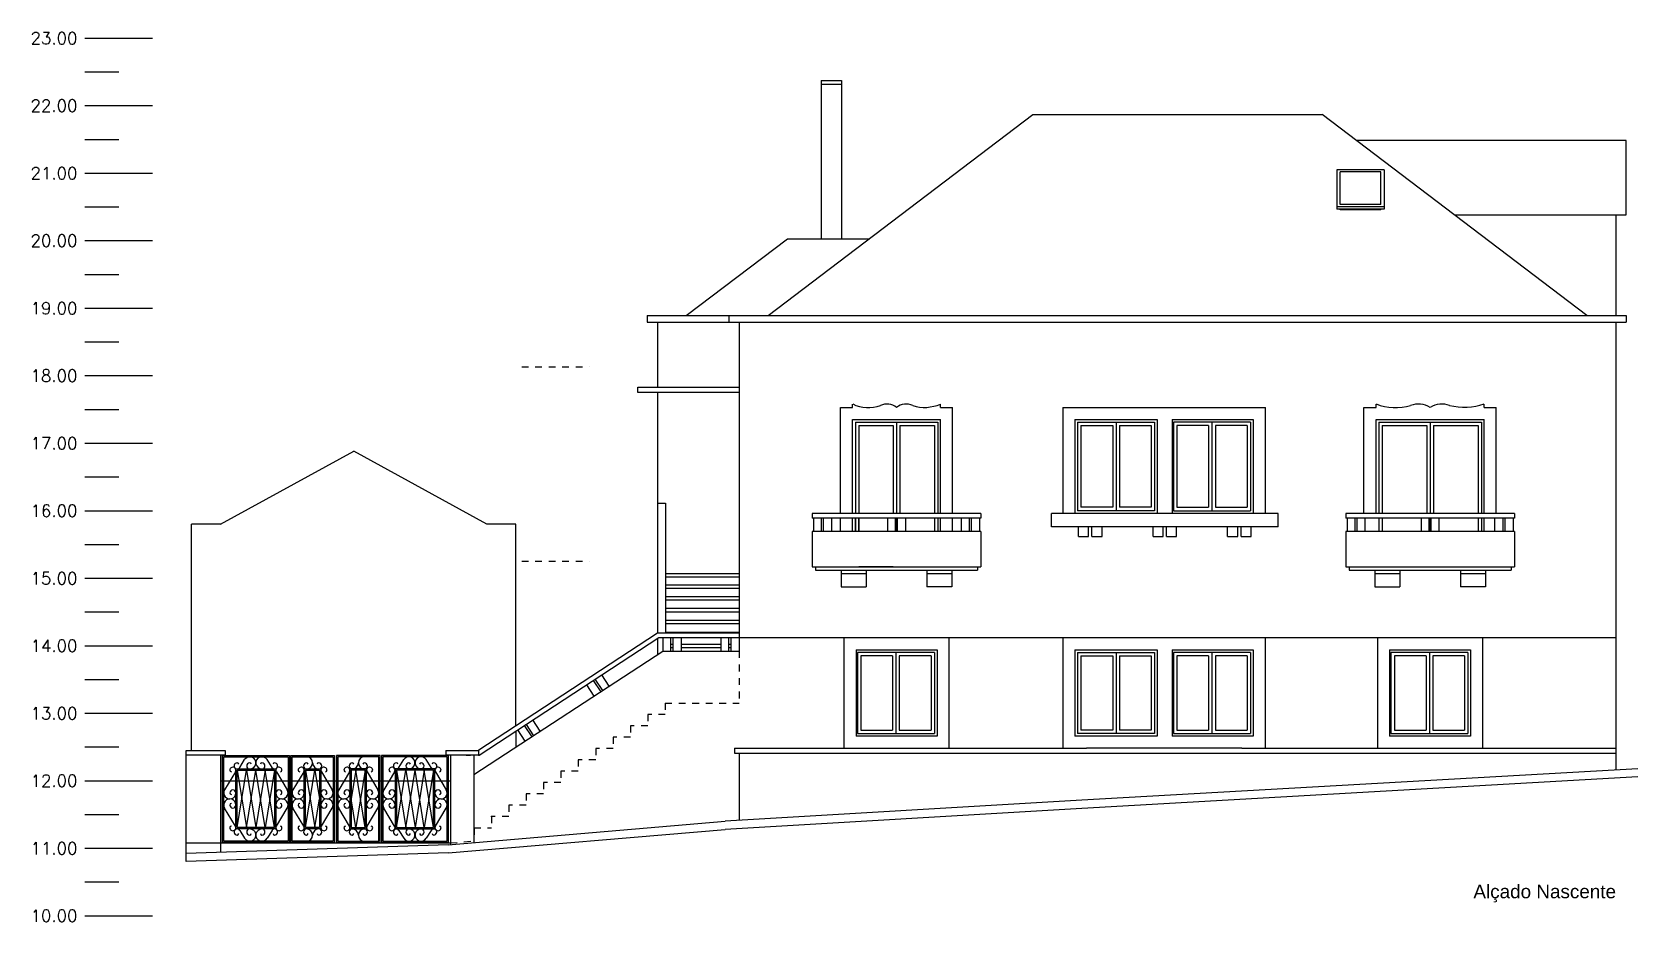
# Model space of a CAD drawing. Header units: millimetres. Extents: x 1778 to 2471, y 1406 to 1876.
# Drawn here: x 1825.37 to 1849.15, y 1600.31 to 1613.49 of the extents above; entities that cross this region are included whole.
import ezdxf
from ezdxf.enums import TextEntityAlignment as Align

# ---------------------------------------------------------------- set-up
doc = ezdxf.new("R2010")
doc.units = ezdxf.units.MM
doc.linetypes.add('DASHED', pattern=[19.05, 12.7, -6.35])
for name, color, linetype in [('ARQ_CONSTRUIR_VISTA', 30, 'Continuous'), ('ARQ_CONTRUIR_VAOS', 40, 'Continuous'), ('ARQ_EXISNTENTE_VISTA', 9, 'Continuous'), ('ARQ_LINHA_CORTE', 4, 'Continuous'), ('ARQ_TEXTO', 3, 'Continuous')]:
    doc.layers.add(name, color=color, linetype=linetype)
doc.styles.add('ROMA1_20', font='romans.shx', dxfattribs={"height": 0.18})
doc.styles.get("Standard").update_dxf_attribs({"font": 'arial.ttf'})

msp = doc.modelspace()

# ---------------------------------------------------------------- linework, layer by layer
at = {"layer": 'ARQ_CONSTRUIR_VISTA'}
for p, q in [((1837.055, 1612.769), (1837.355, 1612.769)), ((1837.055, 1612.769), (1837.055, 1610.428)), ((1837.055, 1612.719), (1837.355, 1612.719)), ((1837.355, 1612.769), (1837.355, 1610.428)), ((1845.39, 1611.447), (1844.69, 1611.447)), ((1844.69, 1611.447), (1844.69, 1610.863)), ((1844.74, 1610.933), (1844.74, 1611.417)), ((1845.34, 1611.417), (1844.74, 1611.417)), ((1845.34, 1610.933), (1845.34, 1611.417)), ((1845.39, 1611.447), (1845.39, 1610.863)), ((1845.39, 1610.902), (1844.69, 1610.902)), ((1845.39, 1610.863), (1844.69, 1610.863)), ((1845.34, 1610.933), (1844.74, 1610.933)), ((1844.74, 1610.853), (1844.74, 1610.863)), ((1845.34, 1610.853), (1844.74, 1610.853)), ((1845.34, 1610.853), (1845.34, 1610.863)), ((1848.82, 1610.779), (1848.82, 1609.289)), ((1837.39, 1604.519), (1837.39, 1602.879)), ((1838.95, 1602.879), (1838.95, 1604.519)), ((1840.63, 1604.519), (1840.63, 1602.879)), ((1843.63, 1602.879), (1843.63, 1604.519)), ((1845.29, 1604.519), (1845.29, 1602.879)), ((1846.85, 1602.879), (1846.85, 1604.519)), ((1840.76, 1602.809), (1843.5, 1602.809)), ((1843.28, 1602.879), (1840.98, 1602.879))]:
    msp.add_line(p, q, dxfattribs=at)
at = {"layer": 'ARQ_CONTRUIR_VAOS'}
for p, q in [((1837.56, 1607.709), (1837.56, 1606.359)), ((1837.56, 1607.709), (1838.78, 1607.709)), ((1838.17, 1607.709), (1838.17, 1606.359)), ((1838.78, 1607.709), (1838.78, 1606.359)), ((1840.85, 1607.709), (1840.85, 1606.399)), ((1840.85, 1607.709), (1841.99, 1607.709)), ((1841.42, 1607.709), (1841.42, 1606.399)), ((1841.99, 1607.709), (1841.99, 1606.399)), ((1842.27, 1607.709), (1842.27, 1606.399)), ((1843.41, 1607.709), (1842.27, 1607.709)), ((1842.84, 1607.709), (1842.84, 1606.399)), ((1843.41, 1607.709), (1843.41, 1606.399)), ((1845.31, 1607.709), (1845.31, 1606.359)), ((1845.31, 1607.709), (1846.83, 1607.709)), ((1846.07, 1607.709), (1846.07, 1606.359)), ((1846.83, 1607.709), (1846.83, 1606.359)), ((1837.61, 1607.659), (1837.61, 1606.359)), ((1837.61, 1607.659), (1838.12, 1607.659)), ((1838.12, 1607.659), (1838.12, 1606.359)), ((1838.22, 1607.659), (1838.73, 1607.659)), ((1838.22, 1607.659), (1838.22, 1606.359)), ((1838.73, 1607.659), (1838.73, 1606.359)), ((1840.9, 1607.659), (1840.9, 1606.449)), ((1840.9, 1607.659), (1841.37, 1607.659)), ((1841.37, 1607.659), (1841.37, 1606.449)), ((1841.47, 1607.659), (1841.94, 1607.659)), ((1841.47, 1607.659), (1841.47, 1606.449)), ((1841.94, 1607.659), (1841.94, 1606.449)), ((1842.32, 1607.659), (1842.32, 1606.449)), ((1842.79, 1607.659), (1842.32, 1607.659)), ((1842.79, 1607.659), (1842.79, 1606.449)), ((1843.36, 1607.659), (1842.89, 1607.659)), ((1842.89, 1607.659), (1842.89, 1606.449)), ((1843.36, 1607.659), (1843.36, 1606.449)), ((1845.36, 1607.659), (1845.36, 1606.359)), ((1845.36, 1607.659), (1846.02, 1607.659)), ((1846.02, 1607.659), (1846.02, 1606.359)), ((1846.12, 1607.659), (1846.78, 1607.659)), ((1846.12, 1607.659), (1846.12, 1606.359)), ((1846.78, 1607.659), (1846.78, 1606.359)), ((1837.56, 1606.289), (1837.56, 1606.089)), ((1837.61, 1606.289), (1837.61, 1606.089)), ((1838.17, 1606.289), (1838.17, 1606.089)), ((1838.73, 1606.289), (1838.73, 1606.089)), ((1838.78, 1606.289), (1838.78, 1606.089)), ((1841.99, 1606.399), (1840.85, 1606.399)), ((1841.37, 1606.449), (1840.9, 1606.449)), ((1841.94, 1606.449), (1841.47, 1606.449)), ((1842.27, 1606.399), (1843.41, 1606.399)), ((1842.32, 1606.449), (1842.79, 1606.449)), ((1842.89, 1606.449), (1843.36, 1606.449)), ((1845.31, 1606.289), (1845.31, 1606.089)), ((1845.36, 1606.289), (1845.36, 1606.089)), ((1846.07, 1606.289), (1846.07, 1606.089)), ((1846.78, 1606.289), (1846.78, 1606.089)), ((1846.83, 1606.289), (1846.83, 1606.089)), ((1838.12, 1605.567), (1837.61, 1605.567)), ((1837.57, 1604.339), (1837.57, 1603.059)), ((1837.57, 1604.339), (1838.77, 1604.339)), ((1838.77, 1604.339), (1838.77, 1603.059)), ((1840.81, 1604.339), (1840.81, 1603.059)), ((1840.81, 1604.339), (1842.03, 1604.339)), ((1842.03, 1604.339), (1842.03, 1603.059)), ((1842.25, 1604.339), (1842.25, 1603.059)), ((1842.25, 1604.339), (1843.45, 1604.339)), ((1843.45, 1604.339), (1843.45, 1603.059)), ((1845.47, 1604.339), (1845.47, 1603.059)), ((1845.47, 1604.339), (1846.67, 1604.339)), ((1846.67, 1604.339), (1846.67, 1603.059)), ((1837.59, 1604.299), (1837.59, 1603.099)), ((1838.73, 1604.299), (1837.59, 1604.299)), ((1837.64, 1604.249), (1837.64, 1603.149)), ((1838.11, 1604.249), (1837.64, 1604.249)), ((1838.11, 1604.249), (1838.11, 1603.149)), ((1838.16, 1604.299), (1838.16, 1603.099)), ((1838.68, 1604.249), (1838.21, 1604.249)), ((1838.21, 1604.249), (1838.21, 1603.149)), ((1838.68, 1604.249), (1838.68, 1603.149)), ((1838.73, 1604.299), (1838.73, 1603.099)), ((1840.85, 1604.299), (1840.85, 1603.099)), ((1840.85, 1604.299), (1841.99, 1604.299)), ((1840.9, 1604.249), (1840.9, 1603.149)), ((1840.9, 1604.249), (1841.37, 1604.249)), ((1841.37, 1604.249), (1841.37, 1603.149)), ((1841.42, 1604.299), (1841.42, 1603.099)), ((1841.47, 1604.249), (1841.94, 1604.249)), ((1841.47, 1604.249), (1841.47, 1603.149)), ((1841.94, 1604.249), (1841.94, 1603.149)), ((1841.99, 1604.299), (1841.99, 1603.099)), ((1842.27, 1604.299), (1842.27, 1603.099)), ((1843.41, 1604.299), (1842.27, 1604.299)), ((1842.32, 1604.249), (1842.32, 1603.149)), ((1842.79, 1604.249), (1842.32, 1604.249)), ((1842.79, 1604.249), (1842.79, 1603.149)), ((1842.84, 1604.299), (1842.84, 1603.099)), ((1843.36, 1604.249), (1842.89, 1604.249)), ((1842.89, 1604.249), (1842.89, 1603.149)), ((1843.36, 1604.249), (1843.36, 1603.149)), ((1843.41, 1604.299), (1843.41, 1603.099)), ((1845.49, 1604.299), (1845.49, 1603.099)), ((1846.63, 1604.299), (1845.49, 1604.299)), ((1845.54, 1604.249), (1845.54, 1603.149)), ((1846.01, 1604.249), (1845.54, 1604.249)), ((1846.01, 1604.249), (1846.01, 1603.149)), ((1846.06, 1604.299), (1846.06, 1603.099)), ((1846.58, 1604.249), (1846.11, 1604.249)), ((1846.11, 1604.249), (1846.11, 1603.149)), ((1846.58, 1604.249), (1846.58, 1603.149)), ((1846.63, 1604.299), (1846.63, 1603.099)), ((1837.64, 1603.149), (1838.11, 1603.149)), ((1838.21, 1603.149), (1838.68, 1603.149)), ((1841.37, 1603.149), (1840.9, 1603.149)), ((1841.94, 1603.149), (1841.47, 1603.149)), ((1842.32, 1603.149), (1842.79, 1603.149)), ((1842.89, 1603.149), (1843.36, 1603.149)), ((1845.54, 1603.149), (1846.01, 1603.149)), ((1846.11, 1603.149), (1846.58, 1603.149)), ((1838.77, 1603.059), (1837.57, 1603.059)), ((1837.59, 1603.099), (1838.73, 1603.099)), ((1842.03, 1603.059), (1840.81, 1603.059)), ((1841.99, 1603.099), (1840.85, 1603.099)), ((1843.45, 1603.059), (1842.25, 1603.059)), ((1842.27, 1603.099), (1843.41, 1603.099)), ((1846.67, 1603.059), (1845.47, 1603.059)), ((1845.49, 1603.099), (1846.63, 1603.099))]:
    msp.add_line(p, q, dxfattribs=at)
at = {"layer": 'ARQ_EXISNTENTE_VISTA'}
for p, q in [((1836.267, 1609.289), (1840.189, 1612.269)), ((1840.189, 1612.269), (1844.47, 1612.269)), ((1848.392, 1609.289), (1844.47, 1612.269)), ((1848.97, 1611.884), (1844.978, 1611.884)), ((1848.97, 1610.779), (1848.97, 1611.884)), ((1846.431, 1610.779), (1848.97, 1610.779)), ((1835.057, 1609.289), (1836.555, 1610.428)), ((1836.555, 1610.428), (1837.765, 1610.428)), ((1834.479, 1609.289), (1848.97, 1609.289)), ((1834.479, 1609.289), (1834.479, 1609.189)), ((1834.479, 1609.189), (1848.97, 1609.189)), ((1834.629, 1609.189), (1834.629, 1608.229)), ((1835.689, 1609.289), (1835.689, 1609.189)), ((1835.839, 1609.189), (1835.839, 1604.319)), ((1848.82, 1609.189), (1848.82, 1602.558)), ((1848.97, 1609.289), (1848.97, 1609.189)), ((1834.339, 1608.149), (1834.339, 1608.229)), ((1834.339, 1608.229), (1835.839, 1608.229)), ((1835.839, 1608.149), (1834.339, 1608.149)), ((1834.629, 1608.149), (1834.629, 1604.589)), ((1837.34, 1607.929), (1837.52, 1607.929)), ((1837.34, 1606.359), (1837.34, 1607.929)), ((1837.52, 1607.929), (1837.52, 1607.979)), ((1838.82, 1607.929), (1838.82, 1607.979)), ((1838.82, 1607.929), (1839, 1607.929)), ((1839, 1606.359), (1839, 1607.929)), ((1840.63, 1607.929), (1840.63, 1606.359)), ((1840.63, 1607.929), (1843.63, 1607.929)), ((1843.63, 1606.359), (1843.63, 1607.929)), ((1845.09, 1607.929), (1845.27, 1607.929)), ((1845.09, 1606.359), (1845.09, 1607.929)), ((1845.27, 1607.929), (1845.27, 1607.979)), ((1846.87, 1607.929), (1846.87, 1607.979)), ((1846.87, 1607.929), (1847.05, 1607.929)), ((1847.05, 1606.359), (1847.05, 1607.929)), ((1837.52, 1607.749), (1838.82, 1607.749)), ((1837.52, 1606.359), (1837.52, 1607.749)), ((1838.82, 1606.359), (1838.82, 1607.749)), ((1840.81, 1607.749), (1840.81, 1606.359)), ((1840.81, 1607.749), (1842.03, 1607.749)), ((1842.03, 1607.749), (1842.03, 1606.359)), ((1842.25, 1607.749), (1842.25, 1606.359)), ((1842.25, 1607.749), (1843.45, 1607.749)), ((1843.45, 1607.749), (1843.45, 1606.359)), ((1845.27, 1607.749), (1846.87, 1607.749)), ((1845.27, 1606.359), (1845.27, 1607.749)), ((1846.87, 1606.359), (1846.87, 1607.749)), ((1828.158, 1606.199), (1830.132, 1607.279)), ((1832.106, 1606.199), (1830.132, 1607.279)), ((1834.629, 1606.509), (1834.749, 1606.509)), ((1834.749, 1606.509), (1834.749, 1604.589)), ((1836.92, 1606.359), (1836.92, 1606.289)), ((1839.42, 1606.359), (1836.92, 1606.359)), ((1839.42, 1606.289), (1836.92, 1606.289)), ((1836.94, 1606.289), (1836.94, 1606.089)), ((1837.06, 1606.089), (1837.06, 1606.289)), ((1837.09, 1606.089), (1837.09, 1606.289)), ((1837.21, 1606.089), (1837.21, 1606.289)), ((1837.34, 1606.089), (1837.34, 1606.289)), ((1837.52, 1606.089), (1837.52, 1606.289)), ((1837.56, 1606.089), (1837.56, 1606.289)), ((1837.61, 1606.089), (1837.61, 1606.289)), ((1838.035, 1606.289), (1838.035, 1606.089)), ((1838.155, 1606.089), (1838.155, 1606.289)), ((1838.185, 1606.089), (1838.185, 1606.289)), ((1838.305, 1606.089), (1838.305, 1606.289)), ((1838.82, 1606.089), (1838.82, 1606.289)), ((1839, 1606.089), (1839, 1606.289)), ((1839.13, 1606.089), (1839.13, 1606.289)), ((1839.25, 1606.089), (1839.25, 1606.289)), ((1839.28, 1606.089), (1839.28, 1606.289)), ((1839.4, 1606.289), (1839.4, 1606.089)), ((1839.42, 1606.359), (1839.42, 1606.289)), ((1843.822, 1606.359), (1840.462, 1606.359)), ((1840.462, 1606.159), (1840.462, 1606.359)), ((1843.822, 1606.159), (1843.822, 1606.359)), ((1844.82, 1606.359), (1844.82, 1606.289)), ((1847.32, 1606.359), (1844.82, 1606.359)), ((1847.32, 1606.289), (1844.82, 1606.289)), ((1844.84, 1606.289), (1844.84, 1606.089)), ((1844.96, 1606.089), (1844.96, 1606.289)), ((1844.99, 1606.089), (1844.99, 1606.289)), ((1845.11, 1606.089), (1845.11, 1606.289)), ((1845.935, 1606.289), (1845.935, 1606.089)), ((1846.055, 1606.089), (1846.055, 1606.289)), ((1846.085, 1606.089), (1846.085, 1606.289)), ((1846.205, 1606.089), (1846.205, 1606.289)), ((1846.87, 1606.089), (1846.87, 1606.289)), ((1847.03, 1606.089), (1847.03, 1606.289)), ((1847.15, 1606.089), (1847.15, 1606.289)), ((1847.18, 1606.089), (1847.18, 1606.289)), ((1847.3, 1606.289), (1847.3, 1606.089)), ((1847.32, 1606.359), (1847.32, 1606.289)), ((1827.731, 1602.849), (1827.731, 1606.199)), ((1828.158, 1606.199), (1827.731, 1606.199)), ((1832.534, 1606.199), (1832.106, 1606.199)), ((1832.534, 1603.22), (1832.534, 1606.199)), ((1836.92, 1606.089), (1836.92, 1605.569)), ((1839.42, 1606.089), (1836.92, 1606.089)), ((1839.42, 1606.089), (1839.42, 1605.569)), ((1843.822, 1606.159), (1840.462, 1606.159)), ((1840.862, 1606.019), (1840.862, 1606.159)), ((1840.862, 1606.019), (1841.012, 1606.019)), ((1841.012, 1606.019), (1841.012, 1606.159)), ((1841.062, 1606.019), (1841.062, 1606.159)), ((1841.062, 1606.019), (1841.212, 1606.019)), ((1841.212, 1606.019), (1841.212, 1606.159)), ((1841.967, 1606.019), (1841.967, 1606.159)), ((1841.967, 1606.019), (1842.117, 1606.019)), ((1842.117, 1606.019), (1842.117, 1606.159)), ((1842.167, 1606.019), (1842.167, 1606.159)), ((1842.167, 1606.019), (1842.317, 1606.019)), ((1842.317, 1606.019), (1842.317, 1606.159)), ((1843.072, 1606.019), (1843.072, 1606.159)), ((1843.072, 1606.019), (1843.222, 1606.019)), ((1843.222, 1606.019), (1843.222, 1606.159)), ((1843.272, 1606.019), (1843.272, 1606.159)), ((1843.272, 1606.019), (1843.422, 1606.019)), ((1843.422, 1606.019), (1843.422, 1606.159)), ((1844.82, 1606.089), (1844.82, 1605.569)), ((1847.32, 1606.089), (1844.82, 1606.089)), ((1847.32, 1606.089), (1847.32, 1605.569)), ((1836.92, 1605.569), (1839.42, 1605.569)), ((1836.97, 1605.569), (1836.97, 1605.519)), ((1839.37, 1605.569), (1839.37, 1605.519)), ((1844.82, 1605.569), (1847.32, 1605.569)), ((1844.87, 1605.569), (1844.87, 1605.519)), ((1847.27, 1605.569), (1847.27, 1605.519)), ((1834.749, 1605.469), (1835.839, 1605.469)), ((1834.749, 1605.469), (1835.839, 1605.469)), ((1834.749, 1605.419), (1835.839, 1605.419)), ((1834.749, 1605.419), (1835.839, 1605.419)), ((1834.749, 1605.299), (1835.839, 1605.299)), ((1836.97, 1605.519), (1839.37, 1605.519)), ((1837.35, 1605.519), (1837.35, 1605.269)), ((1837.35, 1605.469), (1837.72, 1605.469)), ((1837.72, 1605.519), (1837.72, 1605.269)), ((1838.62, 1605.519), (1838.62, 1605.269)), ((1838.62, 1605.469), (1838.99, 1605.469)), ((1838.99, 1605.519), (1838.99, 1605.269)), ((1844.87, 1605.519), (1847.27, 1605.519)), ((1845.25, 1605.519), (1845.25, 1605.269)), ((1845.25, 1605.469), (1845.62, 1605.469)), ((1845.62, 1605.519), (1845.62, 1605.269)), ((1846.52, 1605.519), (1846.52, 1605.269)), ((1846.52, 1605.469), (1846.89, 1605.469)), ((1846.89, 1605.519), (1846.89, 1605.269)), ((1834.749, 1605.249), (1835.839, 1605.249)), ((1834.749, 1605.129), (1835.839, 1605.129)), ((1834.749, 1605.079), (1835.839, 1605.079)), ((1837.35, 1605.269), (1837.72, 1605.269)), ((1838.99, 1605.269), (1838.62, 1605.269)), ((1845.25, 1605.269), (1845.62, 1605.269)), ((1846.89, 1605.269), (1846.52, 1605.269)), ((1834.749, 1604.953), (1835.839, 1604.953)), ((1834.749, 1604.903), (1835.839, 1604.903)), ((1831.968, 1602.849), (1834.629, 1604.589)), ((1834.629, 1604.589), (1835.839, 1604.589)), ((1834.749, 1604.776), (1835.839, 1604.776)), ((1834.749, 1604.726), (1835.839, 1604.726)), ((1834.749, 1604.599), (1835.839, 1604.599)), ((1831.988, 1602.779), (1834.65, 1604.519)), ((1834.629, 1604.506), (1834.629, 1604.267)), ((1834.65, 1604.519), (1848.82, 1604.519)), ((1834.71, 1604.519), (1834.71, 1604.319)), ((1834.83, 1604.319), (1834.83, 1604.519)), ((1834.83, 1604.423), (1834.86, 1604.423)), ((1834.83, 1604.373), (1834.86, 1604.373)), ((1834.86, 1604.319), (1834.86, 1604.519)), ((1834.98, 1604.519), (1834.98, 1604.319)), ((1834.98, 1604.423), (1835.569, 1604.423)), ((1834.98, 1604.373), (1835.569, 1604.373)), ((1835.569, 1604.519), (1835.569, 1604.319)), ((1835.689, 1604.319), (1835.689, 1604.519)), ((1835.689, 1604.423), (1835.719, 1604.423)), ((1835.689, 1604.373), (1835.719, 1604.373)), ((1835.719, 1604.319), (1835.719, 1604.519)), ((1831.912, 1602.49), (1834.71, 1604.319)), ((1834.71, 1604.319), (1835.839, 1604.319)), ((1833.68, 1603.885), (1833.789, 1603.718)), ((1833.705, 1603.901), (1833.814, 1603.734)), ((1833.915, 1603.8), (1833.805, 1603.967)), ((1833.579, 1603.819), (1833.689, 1603.652)), ((1832.558, 1603.152), (1832.667, 1602.984)), ((1832.658, 1603.217), (1832.768, 1603.05)), ((1832.684, 1603.234), (1832.793, 1603.066)), ((1832.893, 1603.132), (1832.784, 1603.3)), ((1832.534, 1603.136), (1832.534, 1602.897)), ((1827.653, 1601.202), (1827.653, 1602.849)), ((1827.653, 1602.849), (1828.228, 1602.849)), ((1828.228, 1602.779), (1827.653, 1602.779)), ((1828.158, 1602.779), (1828.158, 1601.339)), ((1828.228, 1602.849), (1828.228, 1602.779)), ((1828.446, 1602.596), (1828.518, 1602.712)), ((1828.923, 1602.596), (1828.851, 1602.712)), ((1830.802, 1602.596), (1830.874, 1602.712)), ((1831.279, 1602.596), (1831.207, 1602.712)), ((1831.496, 1602.849), (1831.982, 1602.849)), ((1831.496, 1602.849), (1831.496, 1602.779)), ((1831.982, 1602.779), (1831.496, 1602.779)), ((1831.566, 1602.779), (1831.566, 1601.452)), ((1831.797, 1602.779), (1831.861, 1602.779)), ((1831.912, 1602.779), (1831.912, 1601.482)), ((1831.982, 1602.849), (1831.982, 1602.779)), ((1831.982, 1602.779), (1831.988, 1602.779)), ((1835.769, 1602.879), (1840.98, 1602.879)), ((1835.769, 1602.879), (1835.769, 1602.809)), ((1835.769, 1602.809), (1840.76, 1602.809)), ((1835.839, 1602.809), (1835.839, 1601.812)), ((1843.28, 1602.879), (1848.82, 1602.879)), ((1843.5, 1602.809), (1848.82, 1602.809)), ((1828.382, 1602.532), (1828.221, 1602.266)), ((1828.408, 1601.704), (1828.546, 1602.554)), ((1828.408, 1602.554), (1828.546, 1601.704)), ((1828.546, 1602.554), (1828.684, 1601.704)), ((1828.546, 1601.704), (1828.684, 1602.554)), ((1828.822, 1602.554), (1828.684, 1601.704)), ((1828.822, 1601.704), (1828.684, 1602.554)), ((1828.96, 1601.704), (1828.822, 1602.554)), ((1828.96, 1602.554), (1828.822, 1601.704)), ((1828.987, 1602.532), (1829.147, 1602.266)), ((1829.394, 1602.532), (1829.233, 1602.266)), ((1829.42, 1601.704), (1829.558, 1602.554)), ((1829.42, 1602.554), (1829.558, 1601.704)), ((1829.558, 1602.554), (1829.627, 1602.129)), ((1829.654, 1602.532), (1829.814, 1602.266)), ((1830.071, 1602.532), (1829.91, 1602.266)), ((1830.166, 1602.554), (1830.097, 1602.129)), ((1830.304, 1601.704), (1830.166, 1602.554)), ((1830.304, 1602.554), (1830.166, 1601.704)), ((1830.331, 1602.532), (1830.491, 1602.266)), ((1830.738, 1602.532), (1830.577, 1602.266)), ((1830.764, 1601.704), (1830.902, 1602.554)), ((1830.764, 1602.554), (1830.902, 1601.704)), ((1830.902, 1602.554), (1831.04, 1601.704)), ((1830.902, 1601.704), (1831.04, 1602.554)), ((1831.178, 1602.554), (1831.04, 1601.704)), ((1831.178, 1601.704), (1831.04, 1602.554)), ((1831.316, 1601.704), (1831.178, 1602.554)), ((1831.316, 1602.554), (1831.178, 1601.704)), ((1831.343, 1602.532), (1831.503, 1602.266)), ((1849.146, 1602.576), (1840.914, 1602.109)), ((1828.158, 1602.399), (1828.188, 1602.399)), ((1828.208, 1602.399), (1828.388, 1602.399)), ((1828.408, 1602.399), (1828.96, 1602.399)), ((1828.98, 1602.399), (1829.16, 1602.399)), ((1829.18, 1602.399), (1829.2, 1602.399)), ((1829.22, 1602.399), (1829.4, 1602.399)), ((1829.42, 1602.399), (1829.627, 1602.399)), ((1829.647, 1602.399), (1829.827, 1602.399)), ((1829.847, 1602.399), (1829.877, 1602.399)), ((1829.897, 1602.399), (1830.077, 1602.399)), ((1830.097, 1602.399), (1830.304, 1602.399)), ((1830.324, 1602.399), (1830.504, 1602.399)), ((1830.524, 1602.399), (1830.544, 1602.399)), ((1830.564, 1602.399), (1830.744, 1602.399)), ((1830.764, 1602.399), (1831.316, 1602.399)), ((1831.336, 1602.399), (1831.516, 1602.399)), ((1831.536, 1602.399), (1831.566, 1602.399)), ((1828.382, 1601.727), (1828.221, 1601.993)), ((1828.987, 1601.727), (1829.147, 1601.993)), ((1829.394, 1601.727), (1829.233, 1601.993)), ((1829.558, 1601.704), (1829.627, 1602.129)), ((1829.654, 1601.727), (1829.814, 1601.993)), ((1830.071, 1601.727), (1829.91, 1601.993)), ((1830.166, 1601.704), (1830.097, 1602.129)), ((1830.331, 1601.727), (1830.491, 1601.993)), ((1830.738, 1601.727), (1830.577, 1601.993)), ((1831.343, 1601.727), (1831.503, 1601.993)), ((1840.914, 1602.109), (1835.634, 1601.799)), ((1831.532, 1601.449), (1835.634, 1601.799)), ((1827.653, 1601.479), (1831.566, 1601.479)), ((1828.446, 1601.663), (1828.518, 1601.547)), ((1828.923, 1601.663), (1828.851, 1601.547)), ((1830.802, 1601.663), (1830.874, 1601.547)), ((1831.279, 1601.663), (1831.207, 1601.547)), ((1831.532, 1601.449), (1827.653, 1601.322))]:
    msp.add_line(p, q, dxfattribs=at)
at = {"layer": 'ARQ_EXISNTENTE_VISTA', "linetype": 'DASHED', "ltscale": 0.005}
for p, q in [((1832.62, 1608.529), (1833.62, 1608.529)), ((1832.62, 1605.649), (1833.62, 1605.649)), ((1835.839, 1604.319), (1835.839, 1603.549)), ((1834.745, 1603.381), (1834.487, 1603.381)), ((1834.487, 1603.381), (1834.487, 1603.213)), ((1834.745, 1603.549), (1834.745, 1603.381)), ((1834.745, 1603.549), (1835.839, 1603.549)), ((1834.487, 1603.213), (1834.23, 1603.213)), ((1834.23, 1603.213), (1834.23, 1603.045)), ((1834.23, 1603.045), (1833.973, 1603.045)), ((1833.973, 1603.045), (1833.973, 1602.877)), ((1833.715, 1602.709), (1833.458, 1602.709)), ((1833.458, 1602.709), (1833.458, 1602.54)), ((1833.973, 1602.877), (1833.715, 1602.877)), ((1833.715, 1602.877), (1833.715, 1602.709)), ((1833.458, 1602.54), (1833.201, 1602.54)), ((1833.201, 1602.54), (1833.201, 1602.372)), ((1832.944, 1602.204), (1832.686, 1602.204)), ((1832.686, 1602.204), (1832.686, 1602.036)), ((1833.201, 1602.372), (1832.944, 1602.372)), ((1832.944, 1602.372), (1832.944, 1602.204)), ((1832.686, 1602.036), (1832.429, 1602.036)), ((1832.429, 1602.036), (1832.429, 1601.868)), ((1832.429, 1601.868), (1832.172, 1601.868)), ((1832.172, 1601.868), (1832.172, 1601.699)), ((1831.566, 1601.479), (1831.915, 1601.505)), ((1831.915, 1601.699), (1832.172, 1601.699)), ((1831.915, 1601.699), (1831.915, 1601.505))]:
    msp.add_line(p, q, dxfattribs=at)
at = {"layer": 'ARQ_EXISNTENTE_VISTA'}
for points in [[(1828.188, 1602.774), (1829.18, 1602.774), (1829.18, 1601.484), (1828.188, 1601.484)], [(1828.208, 1602.754), (1829.16, 1602.754), (1829.16, 1601.504), (1828.208, 1601.504)], [(1829.2, 1602.774), (1829.847, 1602.774), (1829.847, 1601.484), (1829.2, 1601.484)], [(1829.22, 1602.754), (1829.827, 1602.754), (1829.827, 1601.504), (1829.22, 1601.504)], [(1830.524, 1602.774), (1829.877, 1602.774), (1829.877, 1601.484), (1830.524, 1601.484)], [(1830.504, 1602.754), (1829.897, 1602.754), (1829.897, 1601.504), (1830.504, 1601.504)], [(1831.536, 1602.774), (1830.544, 1602.774), (1830.544, 1601.484), (1831.536, 1601.484)], [(1831.516, 1602.754), (1830.564, 1602.754), (1830.564, 1601.504), (1831.516, 1601.504)], [(1828.388, 1602.574), (1828.98, 1602.574), (1828.98, 1601.684), (1828.388, 1601.684)], [(1828.408, 1602.554), (1828.96, 1602.554), (1828.96, 1601.704), (1828.408, 1601.704)], [(1829.4, 1602.574), (1829.647, 1602.574), (1829.647, 1601.684), (1829.4, 1601.684)], [(1829.42, 1602.554), (1829.627, 1602.554), (1829.627, 1601.704), (1829.42, 1601.704)], [(1830.324, 1602.574), (1830.077, 1602.574), (1830.077, 1601.684), (1830.324, 1601.684)], [(1830.304, 1602.554), (1830.097, 1602.554), (1830.097, 1601.704), (1830.304, 1601.704)], [(1831.336, 1602.574), (1830.744, 1602.574), (1830.744, 1601.684), (1831.336, 1601.684)], [(1831.316, 1602.554), (1830.764, 1602.554), (1830.764, 1601.704), (1831.316, 1601.704)]]:
    msp.add_lwpolyline(points, close=True, dxfattribs=at)
for centre, radius, start, end in [((1837.749, 1608.426), 0.501, 242.8595, 291.3327), ((1838.025, 1607.738), 0.24, 52.9948, 113.0926), ((1838.315, 1607.738), 0.24, 66.9074, 127.0052), ((1838.588, 1608.493), 0.564, 251.5001, 294.3078), ((1845.555, 1608.687), 0.762, 248.0574, 287.2697), ((1845.894, 1607.635), 0.342, 59.1546, 109.3231), ((1846.246, 1607.635), 0.342, 70.6769, 120.8454), ((1846.581, 1608.79), 0.86, 255.0418, 289.6311), ((1828.594, 1602.664), 0.09, 270, 148.2775), ((1828.774, 1602.664), 0.09, 31.7225, 270), ((1829.434, 1602.664), 0.09, 270, 90), ((1830.291, 1602.664), 0.09, 90, 270), ((1830.95, 1602.664), 0.09, 270, 148.2775), ((1831.13, 1602.664), 0.09, 31.7225, 270), ((1828.343, 1602.555), 0.045, 328.8589, 180), ((1828.321, 1602.555), 0.0225, 180, 270), ((1828.408, 1602.619), 0.045, 90, 328.2775), ((1828.408, 1602.642), 0.0225, 0, 90), ((1828.594, 1602.619), 0.045, 90, 270), ((1828.594, 1602.642), 0.0225, 0, 90), ((1828.774, 1602.642), 0.0225, 90, 180), ((1828.774, 1602.619), 0.045, 270, 90), ((1828.961, 1602.619), 0.045, 211.7225, 90), ((1828.961, 1602.642), 0.0225, 90, 180), ((1829.025, 1602.555), 0.045, 0, 211.1411), ((1829.048, 1602.555), 0.0225, 270, 0), ((1829.355, 1602.555), 0.045, 328.8589, 180), ((1829.333, 1602.555), 0.0225, 180, 270), ((1829.434, 1602.619), 0.045, 90, 270), ((1829.434, 1602.642), 0.0225, 0, 90), ((1829.614, 1602.664), 0.09, 180, 270), ((1829.614, 1602.642), 0.0225, 90, 180), ((1829.614, 1602.619), 0.045, 270, 90), ((1829.692, 1602.555), 0.045, 0, 211.1411), ((1829.715, 1602.555), 0.0225, 270, 0), ((1830.032, 1602.555), 0.045, 328.8589, 180), ((1830.01, 1602.555), 0.0225, 180, 270), ((1830.111, 1602.619), 0.045, 90, 270), ((1830.111, 1602.664), 0.09, 270, 0), ((1830.111, 1602.642), 0.0225, 0, 90), ((1830.291, 1602.642), 0.0225, 90, 180), ((1830.291, 1602.619), 0.045, 270, 90), ((1830.369, 1602.555), 0.045, 0, 211.1411), ((1830.392, 1602.555), 0.0225, 270, 0), ((1830.699, 1602.555), 0.045, 328.8589, 180), ((1830.677, 1602.555), 0.0225, 180, 270), ((1830.764, 1602.619), 0.045, 90, 328.2775), ((1830.764, 1602.642), 0.0225, 0, 90), ((1830.95, 1602.619), 0.045, 90, 270), ((1830.95, 1602.642), 0.0225, 0, 90), ((1831.13, 1602.642), 0.0225, 90, 180), ((1831.13, 1602.619), 0.045, 270, 90), ((1831.317, 1602.619), 0.045, 211.7225, 90), ((1831.317, 1602.642), 0.0225, 90, 180), ((1831.381, 1602.555), 0.045, 0, 211.1411), ((1831.404, 1602.555), 0.0225, 270, 0), ((1828.298, 1602.219), 0.09, 148.8589, 0), ((1828.343, 1602.219), 0.045, 0, 180), ((1828.321, 1602.219), 0.0225, 180, 270), ((1829.07, 1602.219), 0.09, 180, 31.1411), ((1829.025, 1602.219), 0.045, 0, 180), ((1829.048, 1602.219), 0.0225, 270, 0), ((1829.31, 1602.219), 0.09, 148.8589, 0), ((1829.355, 1602.219), 0.045, 0, 180), ((1829.333, 1602.219), 0.0225, 180, 270), ((1829.737, 1602.219), 0.09, 180, 31.1411), ((1829.692, 1602.219), 0.045, 0, 180), ((1829.715, 1602.219), 0.0225, 270, 0), ((1829.987, 1602.219), 0.09, 148.8589, 0), ((1830.032, 1602.219), 0.045, 0, 180), ((1830.01, 1602.219), 0.0225, 180, 270), ((1830.414, 1602.219), 0.09, 180, 31.1411), ((1830.369, 1602.219), 0.045, 0, 180), ((1830.392, 1602.219), 0.0225, 270, 0), ((1830.654, 1602.219), 0.09, 148.8589, 0), ((1830.699, 1602.219), 0.045, 0, 180), ((1830.677, 1602.219), 0.0225, 180, 270), ((1831.426, 1602.219), 0.09, 180, 31.1411), ((1831.381, 1602.219), 0.045, 0, 180), ((1831.404, 1602.219), 0.0225, 270, 0), ((1828.298, 1602.039), 0.09, 0, 211.1411), ((1828.321, 1602.039), 0.0225, 90, 180), ((1828.343, 1602.039), 0.045, 180, 0), ((1829.07, 1602.039), 0.09, 328.8589, 180), ((1829.025, 1602.039), 0.045, 180, 0), ((1829.048, 1602.039), 0.0225, 0, 90), ((1829.31, 1602.039), 0.09, 0, 211.1411), ((1829.333, 1602.039), 0.0225, 90, 180), ((1829.355, 1602.039), 0.045, 180, 0), ((1829.737, 1602.039), 0.09, 328.8589, 180), ((1829.692, 1602.039), 0.045, 180, 0), ((1829.715, 1602.039), 0.0225, 0, 90), ((1829.987, 1602.039), 0.09, 0, 211.1411), ((1830.01, 1602.039), 0.0225, 90, 180), ((1830.032, 1602.039), 0.045, 180, 0), ((1830.414, 1602.039), 0.09, 328.8589, 180), ((1830.369, 1602.039), 0.045, 180, 0), ((1830.392, 1602.039), 0.0225, 0, 90), ((1830.654, 1602.039), 0.09, 0, 211.1411), ((1830.677, 1602.039), 0.0225, 90, 180), ((1830.699, 1602.039), 0.045, 180, 0), ((1831.426, 1602.039), 0.09, 328.8589, 180), ((1831.381, 1602.039), 0.045, 180, 0), ((1831.404, 1602.039), 0.0225, 0, 90), ((1828.343, 1601.704), 0.045, 180, 31.1411), ((1828.321, 1601.704), 0.0225, 90, 180), ((1829.025, 1601.704), 0.045, 148.8589, 0), ((1829.048, 1601.704), 0.0225, 0, 90), ((1829.355, 1601.704), 0.045, 180, 31.1411), ((1829.333, 1601.704), 0.0225, 90, 180), ((1829.692, 1601.704), 0.045, 148.8589, 0), ((1829.715, 1601.704), 0.0225, 0, 90), ((1830.032, 1601.704), 0.045, 180, 31.1411), ((1830.01, 1601.704), 0.0225, 90, 180), ((1830.369, 1601.704), 0.045, 148.8589, 0), ((1830.392, 1601.704), 0.0225, 0, 90), ((1830.699, 1601.704), 0.045, 180, 31.1411), ((1830.677, 1601.704), 0.0225, 90, 180), ((1831.381, 1601.704), 0.045, 148.8589, 0), ((1831.404, 1601.704), 0.0225, 0, 90), ((1828.408, 1601.639), 0.045, 31.7225, 270), ((1828.408, 1601.617), 0.0225, 270, 0), ((1828.594, 1601.594), 0.09, 211.7225, 90), ((1828.594, 1601.639), 0.045, 90, 270), ((1828.594, 1601.617), 0.0225, 270, 0), ((1828.774, 1601.594), 0.09, 90, 328.2775), ((1828.774, 1601.617), 0.0225, 180, 270), ((1828.774, 1601.639), 0.045, 270, 90), ((1828.961, 1601.639), 0.045, 270, 148.2775), ((1828.961, 1601.617), 0.0225, 180, 270), ((1829.434, 1601.639), 0.045, 90, 270), ((1829.434, 1601.594), 0.09, 270, 90), ((1829.434, 1601.617), 0.0225, 270, 0), ((1829.614, 1601.594), 0.09, 90, 180), ((1829.614, 1601.617), 0.0225, 180, 270), ((1829.614, 1601.639), 0.045, 270, 90), ((1830.111, 1601.639), 0.045, 90, 270), ((1830.111, 1601.594), 0.09, 0, 90), ((1830.111, 1601.617), 0.0225, 270, 0), ((1830.291, 1601.594), 0.09, 90, 270), ((1830.291, 1601.617), 0.0225, 180, 270), ((1830.291, 1601.639), 0.045, 270, 90), ((1830.764, 1601.639), 0.045, 31.7225, 270), ((1830.764, 1601.617), 0.0225, 270, 0), ((1830.95, 1601.594), 0.09, 211.7225, 90), ((1830.95, 1601.639), 0.045, 90, 270), ((1830.95, 1601.617), 0.0225, 270, 0), ((1831.13, 1601.594), 0.09, 90, 328.2775), ((1831.13, 1601.617), 0.0225, 180, 270), ((1831.13, 1601.639), 0.045, 270, 90), ((1831.317, 1601.639), 0.045, 270, 148.2775), ((1831.317, 1601.617), 0.0225, 180, 270)]:
    msp.add_arc(centre, radius, start, end, dxfattribs=at)
at = {"layer": 'ARQ_EXISNTENTE_VISTA', "linetype": 'DASHED', "ltscale": 0.005}
msp.add_point((1832.172, 1601.868), dxfattribs=at)
at = {"layer": 'ARQ_LINHA_CORTE'}
for p, q in [((1849.146, 1602.456), (1840.914, 1601.989)), ((1840.914, 1601.989), (1835.634, 1601.679)), ((1831.532, 1601.329), (1835.634, 1601.679)), ((1831.532, 1601.329), (1827.653, 1601.202))]:
    msp.add_line(p, q, dxfattribs=at)
at = {"layer": 'ARQ_TEXTO'}
for p, q in [((1826.153, 1613.399), (1827.153, 1613.399)), ((1826.153, 1612.899), (1826.653, 1612.899)), ((1826.153, 1612.399), (1827.153, 1612.399)), ((1826.153, 1611.899), (1826.653, 1611.899)), ((1826.153, 1611.399), (1827.153, 1611.399)), ((1826.153, 1610.899), (1826.653, 1610.899)), ((1826.153, 1610.399), (1827.153, 1610.399)), ((1826.153, 1609.899), (1826.653, 1609.899)), ((1826.153, 1609.399), (1827.153, 1609.399)), ((1826.153, 1608.899), (1826.653, 1608.899)), ((1826.153, 1608.399), (1827.153, 1608.399)), ((1826.153, 1607.899), (1826.653, 1607.899)), ((1826.153, 1607.399), (1827.153, 1607.399)), ((1826.153, 1606.899), (1826.653, 1606.899)), ((1826.153, 1606.399), (1827.153, 1606.399)), ((1826.153, 1605.899), (1826.653, 1605.899)), ((1826.153, 1605.399), (1827.153, 1605.399)), ((1826.153, 1604.899), (1826.653, 1604.899)), ((1826.153, 1604.399), (1827.153, 1604.399)), ((1826.153, 1603.899), (1826.653, 1603.899)), ((1826.153, 1603.399), (1827.153, 1603.399)), ((1826.153, 1602.899), (1826.653, 1602.899)), ((1826.153, 1602.399), (1827.153, 1602.399)), ((1826.153, 1601.899), (1826.653, 1601.899)), ((1826.153, 1601.399), (1827.153, 1601.399)), ((1826.153, 1600.899), (1826.653, 1600.899)), ((1826.153, 1600.399), (1827.153, 1600.399))]:
    msp.add_line(p, q, dxfattribs=at)

# ---------------------------------------------------------------- texts
at = {"layer": 'ARQ_TEXTO', "style": 'ROMA1_20'}
for s, p in [('23.00', (1825.348, 1613.308)), ('22.00', (1825.348, 1612.308)), ('21.00', (1825.348, 1611.308)), ('20.00', (1825.348, 1610.308)), ('19.00', (1825.348, 1609.308)), ('18.00', (1825.348, 1608.308)), ('17.00', (1825.348, 1607.308)), ('16.00', (1825.348, 1606.308)), ('15.00', (1825.348, 1605.308)), ('14.00', (1825.348, 1604.308)), ('13.00', (1825.348, 1603.308)), ('12.00', (1825.348, 1602.308)), ('11.00', (1825.348, 1601.308)), ('10.00', (1825.348, 1600.308))]:
    msp.add_text(s, height=0.18, dxfattribs=at).set_placement(p)
at = {"layer": 'ARQ_TEXTO'}
msp.add_text('Alçado Nascente', height=0.2, dxfattribs=at).set_placement((1848.823, 1600.658), align=Align.RIGHT)

doc.saveas('drawing.dxf')
